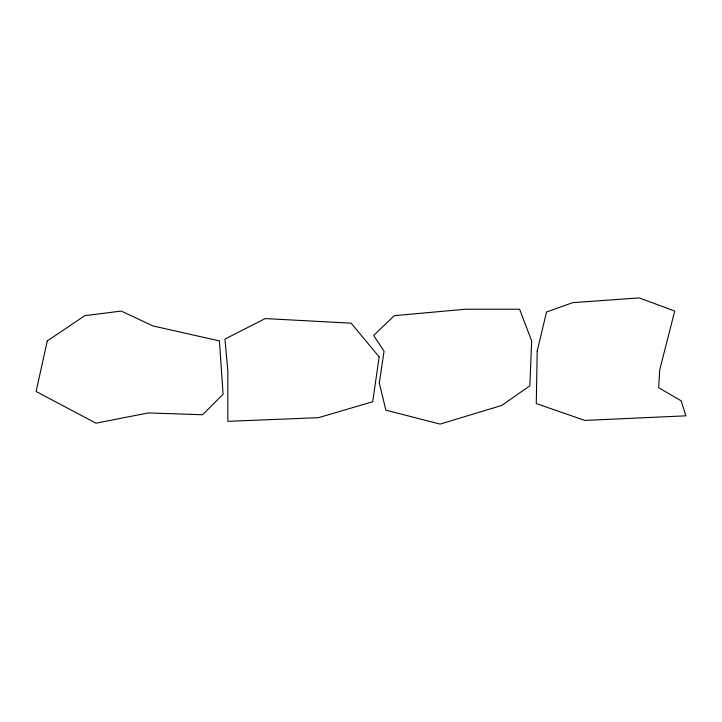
<?xml version="1.0" encoding="UTF-8"?>
<svg xmlns="http://www.w3.org/2000/svg" width="722" height="722" viewBox="0 0 722 722"><rect width="100%" height="100%" fill="white"/><g stroke="black" fill="none" stroke-linecap="round" stroke-linejoin="round"><path stroke-width="1.08" d="M537.195 351.199L536.275 403.571L584.82 420.421L685.9 415.827L681.153 400.818L658.654 387.696L659.709 369.881L674.718 311.074L639.187 297.906L572.726 302.653L546.536 311.994L537.195 351.199M531.681 340.937L529.84 385.81L501.817 405.412L440.104 424.094L385.882 410.159L379.303 383.057L384.05 351.199L373.635 335.423L394.311 315.667L465.365 309.233L519.587 309.233L531.681 340.937M379.149 356.867L372.714 401.739L318.501 417.668L227.836 421.341L227.836 370.801L224.93 339.096L265.209 318.582L351.118 323.176L379.149 356.867M47.282 340.937L36.1 391.477L95.981 423.182L148.353 412.921L202.566 414.753L223.089 394.23L219.416 340.937L152.947 325.929L121.251 311.074L84.799 315.667L47.282 340.937"/></g></svg>
